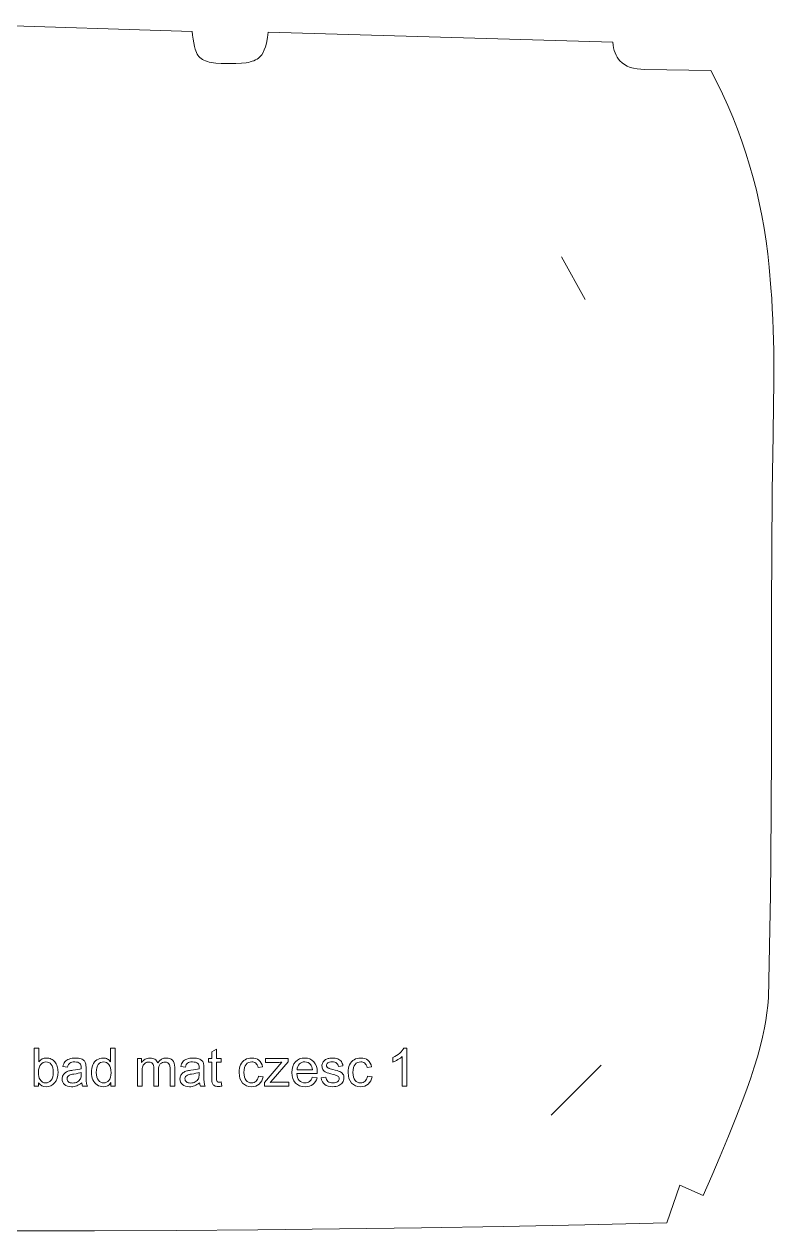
# Model space of a CAD drawing. Header units: centimetres. Extents: x -75 to 75, y -60 to 60.
# Drawn here: x 0.3 to 75.2, y -60.2 to 60.2 of the extents above; entities that cross this region are included whole.
import ezdxf

# ---------------------------------------------------------------- set-up
doc = ezdxf.new("R2010")
doc.units = ezdxf.units.CM
doc.header["$MEASUREMENT"] = 0
for name, color, linetype in [('lipa', 7, 'Continuous'), ('main', 7, 'Continuous'), ('nadpis', 7, 'Continuous')]:
    doc.layers.add(name, color=color, linetype=linetype)

msp = doc.modelspace()

# ---------------------------------------------------------------- linework, layer by layer
at = {"layer": 'lipa', "color": 3, "lineweight": 9}
for points in [[(53.966, 36.97924), (53.966, 36.97924), (56.334, 32.71324), (56.334, 32.71324)], [(57.923, -43.65076), (57.923, -43.65076), (52.926, -48.64576), (52.926, -48.64576)]]:
    msp.add_open_spline(points, degree=3, dxfattribs=at)
at = {"layer": 'main', "lineweight": 9}
msp.add_open_spline([(-65.073, -59.40476), (-65.073, -59.40476), (-66.302, -54.92876), (-66.302, -54.92876), (-66.302, -54.92876), (-68.92, -56.03476), (-68.92, -56.03476), (-68.92, -56.03476), (-69.216, -55.44476), (-69.216, -55.44476), (-69.216, -55.44476), (-69.478, -54.84776), (-69.478, -54.84776), (-69.478, -54.84776), (-69.708, -54.24376), (-69.708, -54.24376), (-69.708, -54.24376), (-69.904, -53.63276), (-69.904, -53.63276), (-69.904, -53.63276), (-70.067, -53.01476), (-70.067, -53.01476), (-70.067, -53.01476), (-70.198, -52.38876), (-70.198, -52.38876), (-70.198, -52.38876), (-70.295, -51.75576), (-70.295, -51.75576), (-70.295, -51.75576), (-70.359, -51.11576), (-70.359, -51.11576), (-70.359, -51.11576), (-70.386, -50.65676), (-70.386, -50.65676), (-70.386, -50.65676), (-70.429, -49.61376), (-70.429, -49.61376), (-70.429, -49.61376), (-70.46, -49.14276), (-70.46, -49.14276), (-70.46, -49.14276), (-70.522, -48.60376), (-70.522, -48.60376), (-70.522, -48.60376), (-70.612, -48.13076), (-70.612, -48.13076), (-70.612, -48.13076), (-70.706, -47.78476), (-70.706, -47.78476), (-70.706, -47.78476), (-70.828, -47.42976), (-70.828, -47.42976), (-70.828, -47.42976), (-70.978, -47.06176), (-70.978, -47.06176), (-70.978, -47.06176), (-71.159, -46.67476), (-71.159, -46.67476), (-71.159, -46.67476), (-71.336, -46.33176), (-71.336, -46.33176), (-71.336, -46.33176), (-71.546, -45.95176), (-71.546, -45.95176), (-71.546, -45.95176), (-72.504, -44.31176), (-72.504, -44.31176), (-72.504, -44.31176), (-72.765, -43.82376), (-72.765, -43.82376), (-72.765, -43.82376), (-73.013, -43.32576), (-73.013, -43.32576), (-73.013, -43.32576), (-73.248, -42.81576), (-73.248, -42.81576), (-73.248, -42.81576), (-73.469, -42.29476), (-73.469, -42.29476), (-73.469, -42.29476), (-73.677, -41.76276), (-73.677, -41.76276), (-73.677, -41.76276), (-73.871, -41.21976), (-73.871, -41.21976), (-73.871, -41.21976), (-74.052, -40.66676), (-74.052, -40.66676), (-74.052, -40.66676), (-74.219, -40.10176), (-74.219, -40.10176), (-74.219, -40.10176), (-74.373, -39.52676), (-74.373, -39.52676), (-74.373, -39.52676), (-74.513, -38.94076), (-74.513, -38.94076), (-74.513, -38.94076), (-74.64, -38.34376), (-74.64, -38.34376), (-74.64, -38.34376), (-74.753, -37.73576), (-74.753, -37.73576), (-74.753, -37.73576), (-74.853, -37.11776), (-74.853, -37.11776), (-74.853, -37.11776), (-74.939, -36.48976), (-74.939, -36.48976), (-74.939, -36.48976), (-75.012, -35.85076), (-75.012, -35.85076), (-75.012, -35.85076), (-75.071, -35.20076), (-75.071, -35.20076), (-75.071, -35.20076), (-75.114, -34.57576), (-75.114, -34.57576), (-75.114, -34.57576), (-75.145, -33.95076), (-75.145, -33.95076), (-75.145, -33.95076), (-75.162, -33.32576), (-75.162, -33.32576), (-75.162, -33.32576), (-75.166, -32.70076), (-75.166, -32.70076), (-75.166, -32.70076), (-75.157, -32.07476), (-75.157, -32.07476), (-75.157, -32.07476), (-75.135, -31.44976), (-75.135, -31.44976), (-75.135, -31.44976), (-75.099, -30.82376), (-75.099, -30.82376), (-75.099, -30.82376), (-75.051, -30.19776), (-75.051, -30.19776), (-75.051, -30.19776), (-74.963, -25.47676), (-74.963, -25.47676), (-74.963, -25.47676), (-74.898, -20.75476), (-74.898, -20.75476), (-74.898, -20.75476), (-74.857, -16.03276), (-74.857, -16.03276), (-74.857, -16.03276), (-74.838, -11.31076), (-74.838, -11.31076), (-74.838, -11.31076), (-74.841, -6.60976), (-74.841, -6.60976), (-74.841, -6.60976), (-74.875, 3.58824), (-74.875, 3.58824), (-74.875, 3.58824), (-74.881, 8.06624), (-74.881, 8.06624), (-74.881, 8.06624), (-74.868, 12.80324), (-74.868, 12.80324), (-74.868, 12.80324), (-74.83, 17.04724), (-74.83, 17.04724), (-74.83, 17.04724), (-74.761, 21.30324), (-74.761, 21.30324), (-74.761, 21.30324), (-74.659, 25.55924), (-74.659, 25.55924), (-74.659, 25.55924), (-74.524, 29.81524), (-74.524, 29.81524), (-74.524, 29.81524), (-74.357, 34.07024), (-74.357, 34.07024), (-74.357, 34.07024), (-74.281, 35.41724), (-74.281, 35.41724), (-74.281, 35.41724), (-74.17, 36.75624), (-74.17, 36.75624), (-74.17, 36.75624), (-74.025, 38.08824), (-74.025, 38.08824), (-74.025, 38.08824), (-73.845, 39.41224), (-73.845, 39.41224), (-73.845, 39.41224), (-73.666, 40.52824), (-73.666, 40.52824), (-73.666, 40.52824), (-73.461, 41.63924), (-73.461, 41.63924), (-73.461, 41.63924), (-73.232, 42.74524), (-73.232, 42.74524), (-73.232, 42.74524), (-72.978, 43.84524), (-72.978, 43.84524), (-72.978, 43.84524), (-72.699, 44.94024), (-72.699, 44.94024), (-72.699, 44.94024), (-72.396, 46.03024), (-72.396, 46.03024), (-72.396, 46.03024), (-72.067, 47.11524), (-72.067, 47.11524), (-72.067, 47.11524), (-71.714, 48.19424), (-71.714, 48.19424), (-71.714, 48.19424), (-71.336, 49.26724), (-71.336, 49.26724), (-71.336, 49.26724), (-70.933, 50.33624), (-70.933, 50.33624), (-70.933, 50.33624), (-70.505, 51.39924), (-70.505, 51.39924), (-70.505, 51.39924), (-70.053, 52.45624), (-70.053, 52.45624), (-70.053, 52.45624), (-69.575, 53.50924), (-69.575, 53.50924), (-69.575, 53.50924), (-69.073, 54.55624), (-69.073, 54.55624), (-69.073, 54.55624), (-68.546, 55.59824), (-68.546, 55.59824), (-68.546, 55.59824), (-67.994, 56.63424), (-67.994, 56.63424), (-67.994, 56.63424), (-67.964, 56.70324), (-67.964, 56.70324), (-67.964, 56.70324), (-67.928, 56.76024), (-67.928, 56.76024), (-67.928, 56.76024), (-67.887, 56.80524), (-67.887, 56.80524), (-67.887, 56.80524), (-67.839, 56.83824), (-67.839, 56.83824), (-67.839, 56.83824), (-67.778, 56.86124), (-67.778, 56.86124), (-67.778, 56.86124), (-67.709, 56.86824), (-67.709, 56.86824), (-67.709, 56.86824), (-67.632, 56.85924), (-67.632, 56.85924), (-67.632, 56.85924), (-67.548, 56.83524), (-67.548, 56.83524), (-67.548, 56.83524), (-58.89, 57.12724), (-58.89, 57.12724), (-58.89, 57.12724), (-58.752, 57.16624), (-58.752, 57.16624), (-58.752, 57.16624), (-58.641, 57.22224), (-58.641, 57.22224), (-58.641, 57.22224), (-58.557, 57.29524), (-58.557, 57.29524), (-58.557, 57.29524), (-58.499, 57.38524), (-58.499, 57.38524), (-58.499, 57.38524), (-58.467, 57.49924), (-58.467, 57.49924), (-58.467, 57.49924), (-58.466, 57.63324), (-58.466, 57.63324), (-58.466, 57.63324), (-57.786, 59.81324), (-57.786, 59.81324), (-57.786, 59.81324), (-23.617, 60.05424), (-23.617, 60.05424), (-23.617, 60.05424), (-23.247, 57.72024), (-23.247, 57.72024), (-23.247, 57.72024), (-23.196, 57.59024), (-23.196, 57.59024), (-23.196, 57.59024), (-23.134, 57.47224), (-23.134, 57.47224), (-23.134, 57.47224), (-23.06, 57.36724), (-23.06, 57.36724), (-23.06, 57.36724), (-22.975, 57.27424), (-22.975, 57.27424), (-22.975, 57.27424), (-22.864, 57.18324), (-22.864, 57.18324), (-22.864, 57.18324), (-22.738, 57.10924), (-22.738, 57.10924), (-22.738, 57.10924), (-22.597, 57.05124), (-22.597, 57.05124), (-22.597, 57.05124), (-22.441, 57.00924), (-22.441, 57.00924), (-22.441, 57.00924), (-16.641, 57.23124), (-16.641, 57.23124), (-16.641, 57.23124), (-16.477, 57.23024), (-16.477, 57.23024), (-16.477, 57.23024), (-16.336, 57.25924), (-16.336, 57.25924), (-16.336, 57.25924), (-16.233, 57.30824), (-16.233, 57.30824), (-16.233, 57.30824), (-16.148, 57.37924), (-16.148, 57.37924), (-16.148, 57.37924), (-16.081, 57.47224), (-16.081, 57.47224), (-16.081, 57.47224), (-16.032, 57.58724), (-16.032, 57.58724), (-16.032, 57.58724), (-16, 57.72424), (-16, 57.72424), (-16, 57.72424), (-15.986, 57.88424), (-15.986, 57.88424), (-15.986, 57.88424), (-15.99, 58.06524), (-15.99, 58.06524), (-15.99, 58.06524), (-16.012, 58.26924), (-16.012, 58.26924), (-16.012, 58.26924), (-15.814, 60.19424), (-15.814, 60.19424), (-15.814, 60.19424), (-3.955, 60.11824), (-3.955, 60.11824), (-3.955, 60.11824), (17.103, 59.45224), (17.103, 59.45224), (17.103, 59.45224), (17.138, 59.08224), (17.138, 59.08224), (17.138, 59.08224), (17.188, 58.70824), (17.188, 58.70824), (17.188, 58.70824), (17.253, 58.33224), (17.253, 58.33224), (17.253, 58.33224), (17.333, 57.95224), (17.333, 57.95224), (17.333, 57.95224), (17.392, 57.71224), (17.392, 57.71224), (17.392, 57.71224), (17.45, 57.52024), (17.45, 57.52024), (17.45, 57.52024), (17.513, 57.35424), (17.513, 57.35424), (17.513, 57.35424), (17.582, 57.21124), (17.582, 57.21124), (17.582, 57.21124), (17.662, 57.08424), (17.662, 57.08424), (17.662, 57.08424), (17.755, 56.96624), (17.755, 56.96624), (17.755, 56.96624), (17.861, 56.85924), (17.861, 56.85924), (17.861, 56.85924), (17.981, 56.76124), (17.981, 56.76124), (17.981, 56.76124), (18.115, 56.67324), (18.115, 56.67324), (18.115, 56.67324), (18.264, 56.59424), (18.264, 56.59424), (18.264, 56.59424), (18.426, 56.52424), (18.426, 56.52424), (18.426, 56.52424), (18.604, 56.46324), (18.604, 56.46324), (18.604, 56.46324), (18.792, 56.41324), (18.792, 56.41324), (18.792, 56.41324), (18.996, 56.37024), (18.996, 56.37024), (18.996, 56.37024), (19.457, 56.30724), (19.457, 56.30724), (19.457, 56.30724), (19.997, 56.27224), (19.997, 56.27224), (19.997, 56.27224), (20.718, 56.25824), (20.718, 56.25824), (20.718, 56.25824), (21.456, 56.26124), (21.456, 56.26124), (21.456, 56.26124), (22.009, 56.28824), (22.009, 56.28824), (22.009, 56.28824), (22.485, 56.34224), (22.485, 56.34224), (22.485, 56.34224), (22.696, 56.38024), (22.696, 56.38024), (22.696, 56.38024), (22.893, 56.42724), (22.893, 56.42724), (22.893, 56.42724), (23.081, 56.48324), (23.081, 56.48324), (23.081, 56.48324), (23.255, 56.54824), (23.255, 56.54824), (23.255, 56.54824), (23.415, 56.62324), (23.415, 56.62324), (23.415, 56.62324), (23.563, 56.70724), (23.563, 56.70724), (23.563, 56.70724), (23.699, 56.80024), (23.699, 56.80024), (23.699, 56.80024), (23.822, 56.90324), (23.822, 56.90324), (23.822, 56.90324), (23.933, 57.01724), (23.933, 57.01724), (23.933, 57.01724), (24.032, 57.14024), (24.032, 57.14024), (24.032, 57.14024), (24.167, 57.35724), (24.167, 57.35724), (24.167, 57.35724), (24.288, 57.61624), (24.288, 57.61624), (24.288, 57.61624), (24.396, 57.92124), (24.396, 57.92124), (24.396, 57.92124), (24.497, 58.28624), (24.497, 58.28624), (24.497, 58.28624), (24.616, 58.84524), (24.616, 58.84524), (24.616, 58.84524), (24.659, 59.12124), (24.659, 59.12124), (24.659, 59.12124), (24.692, 59.39424), (24.692, 59.39424), (24.692, 59.39424), (59.066, 58.38824), (59.066, 58.38824), (59.066, 58.38824), (59.102, 58.09924), (59.102, 58.09924), (59.102, 58.09924), (59.154, 57.82724), (59.154, 57.82724), (59.154, 57.82724), (59.221, 57.57124), (59.221, 57.57124), (59.221, 57.57124), (59.304, 57.33124), (59.304, 57.33124), (59.304, 57.33124), (59.402, 57.10824), (59.402, 57.10824), (59.402, 57.10824), (59.516, 56.90124), (59.516, 56.90124), (59.516, 56.90124), (59.646, 56.71024), (59.646, 56.71024), (59.646, 56.71024), (59.791, 56.53524), (59.791, 56.53524), (59.791, 56.53524), (60.007, 56.32924), (60.007, 56.32924), (60.007, 56.32924), (60.251, 56.15124), (60.251, 56.15124), (60.251, 56.15124), (60.521, 56.00224), (60.521, 56.00224), (60.521, 56.00224), (60.82, 55.88124), (60.82, 55.88124), (60.82, 55.88124), (61.145, 55.78924), (61.145, 55.78924), (61.145, 55.78924), (61.498, 55.72524), (61.498, 55.72524), (61.498, 55.72524), (61.878, 55.69024), (61.878, 55.69024), (61.878, 55.69024), (62.285, 55.68424), (62.285, 55.68424), (62.285, 55.68424), (68.88, 55.55424), (68.88, 55.55424), (68.88, 55.55424), (69.466, 54.40524), (69.466, 54.40524), (69.466, 54.40524), (70.023, 53.24724), (70.023, 53.24724), (70.023, 53.24724), (70.549, 52.08024), (70.549, 52.08024), (70.549, 52.08024), (71.046, 50.90424), (71.046, 50.90424), (71.046, 50.90424), (71.513, 49.72024), (71.513, 49.72024), (71.513, 49.72024), (71.951, 48.52624), (71.951, 48.52624), (71.951, 48.52624), (72.358, 47.32424), (72.358, 47.32424), (72.358, 47.32424), (72.736, 46.11324), (72.736, 46.11324), (72.736, 46.11324), (73.089, 44.87624), (73.089, 44.87624), (73.089, 44.87624), (73.411, 43.63024), (73.411, 43.63024), (73.411, 43.63024), (73.702, 42.37424), (73.702, 42.37424), (73.702, 42.37424), (73.963, 41.11024), (73.963, 41.11024), (73.963, 41.11024), (74.193, 39.83624), (74.193, 39.83624), (74.193, 39.83624), (74.392, 38.55424), (74.392, 38.55424), (74.392, 38.55424), (74.561, 37.26224), (74.561, 37.26224), (74.561, 37.26224), (74.699, 35.96124), (74.699, 35.96124), (74.699, 35.96124), (74.871, 33.87824), (74.871, 33.87824), (74.871, 33.87824), (74.942, 32.83624), (74.942, 32.83624), (74.942, 32.83624), (75.003, 31.79424), (75.003, 31.79424), (75.003, 31.79424), (75.053, 30.75224), (75.053, 30.75224), (75.053, 30.75224), (75.094, 29.71024), (75.094, 29.71024), (75.094, 29.71024), (75.125, 28.66724), (75.125, 28.66724), (75.125, 28.66724), (75.146, 27.62424), (75.146, 27.62424), (75.146, 27.62424), (75.159, 26.02224), (75.159, 26.02224), (75.159, 26.02224), (75.153, 24.25324), (75.153, 24.25324), (75.153, 24.25324), (75.129, 22.34424), (75.129, 22.34424), (75.129, 22.34424), (75.073, 19.19524), (75.073, 19.19524), (75.073, 19.19524), (74.995, 13.62024), (74.995, 13.62024), (74.995, 13.62024), (74.948, 7.42824), (74.948, 7.42824), (74.948, 7.42824), (74.93, 2.07524), (74.93, 2.07524), (74.93, 2.07524), (74.917, -12.54676), (74.917, -12.54676), (74.917, -12.54676), (74.899, -17.89776), (74.899, -17.89776), (74.899, -17.89776), (74.86, -23.23576), (74.86, -23.23576), (74.86, -23.23576), (74.821, -26.66076), (74.821, -26.66076), (74.821, -26.66076), (74.769, -30.08676), (74.769, -30.08676), (74.769, -30.08676), (74.705, -33.51176), (74.705, -33.51176), (74.705, -33.51176), (74.629, -36.93676), (74.629, -36.93676), (74.629, -36.93676), (74.555, -37.69476), (74.555, -37.69476), (74.555, -37.69476), (74.462, -38.44876), (74.462, -38.44876), (74.462, -38.44876), (74.348, -39.19876), (74.348, -39.19876), (74.348, -39.19876), (74.214, -39.94476), (74.214, -39.94476), (74.214, -39.94476), (74.017, -40.87876), (74.017, -40.87876), (74.017, -40.87876), (73.783, -41.83876), (73.783, -41.83876), (73.783, -41.83876), (73.511, -42.82976), (73.511, -42.82976), (73.511, -42.82976), (73.198, -43.86076), (73.198, -43.86076), (73.198, -43.86076), (72.846, -44.92576), (72.846, -44.92576), (72.846, -44.92576), (72.444, -46.06276), (72.444, -46.06276), (72.444, -46.06276), (71.983, -47.29776), (71.983, -47.29776), (71.983, -47.29776), (71.42, -48.74476), (71.42, -48.74476), (71.42, -48.74476), (70.619, -50.74376), (70.619, -50.74376), (70.619, -50.74376), (69.8, -52.73076), (69.8, -52.73076), (69.8, -52.73076), (68.961, -54.70476), (68.961, -54.70476), (68.961, -54.70476), (68.104, -56.66776), (68.104, -56.66776), (68.104, -56.66776), (65.771, -55.62876), (65.771, -55.62876), (65.771, -55.62876), (64.457, -59.40476), (64.457, -59.40476), (64.457, -59.40476), (56.295, -59.59076), (56.295, -59.59076), (56.295, -59.59076), (48.134, -59.75176), (48.134, -59.75176), (48.134, -59.75176), (39.972, -59.88776), (39.972, -59.88776), (39.972, -59.88776), (31.81, -59.99876), (31.81, -59.99876), (31.81, -59.99876), (23.649, -60.08476), (23.649, -60.08476), (23.649, -60.08476), (15.487, -60.14576), (15.487, -60.14576), (15.487, -60.14576), (7.326, -60.18176), (7.326, -60.18176), (7.326, -60.18176), (-0.836, -60.19276), (-0.836, -60.19276), (-0.836, -60.19276), (-8.866, -60.17876), (-8.866, -60.17876), (-8.866, -60.17876), (-16.895, -60.14076), (-16.895, -60.14076), (-16.895, -60.14076), (-24.925, -60.07876), (-24.925, -60.07876), (-24.925, -60.07876), (-32.955, -59.99276), (-32.955, -59.99276), (-32.955, -59.99276), (-40.984, -59.88176), (-40.984, -59.88176), (-40.984, -59.88176), (-49.014, -59.74676), (-49.014, -59.74676), (-49.014, -59.74676), (-57.043, -59.58776), (-57.043, -59.58776), (-57.043, -59.58776), (-65.073, -59.40476), (-65.073, -59.40476)], degree=3, knots=[0, 0, 0, 0, 0.004016064, 0.004016064, 0.004016064, 0.008032129, 0.008032129, 0.008032129, 0.012048193, 0.012048193, 0.012048193, 0.016064257, 0.016064257, 0.016064257, 0.020080321, 0.020080321, 0.020080321, 0.024096386, 0.024096386, 0.024096386, 0.02811245, 0.02811245, 0.02811245, 0.032128514, 0.032128514, 0.032128514, 0.036144578, 0.036144578, 0.036144578, 0.040160643, 0.040160643, 0.040160643, 0.044176707, 0.044176707, 0.044176707, 0.048192771, 0.048192771, 0.048192771, 0.052208835, 0.052208835, 0.052208835, 0.0562249, 0.0562249, 0.0562249, 0.060240964, 0.060240964, 0.060240964, 0.064257028, 0.064257028, 0.064257028, 0.068273092, 0.068273092, 0.068273092, 0.072289157, 0.072289157, 0.072289157, 0.076305221, 0.076305221, 0.076305221, 0.080321285, 0.080321285, 0.080321285, 0.084337349, 0.084337349, 0.084337349, 0.088353414, 0.088353414, 0.088353414, 0.092369478, 0.092369478, 0.092369478, 0.096385542, 0.096385542, 0.096385542, 0.100401606, 0.100401606, 0.100401606, 0.104417671, 0.104417671, 0.104417671, 0.108433735, 0.108433735, 0.108433735, 0.112449799, 0.112449799, 0.112449799, 0.116465863, 0.116465863, 0.116465863, 0.120481928, 0.120481928, 0.120481928, 0.124497992, 0.124497992, 0.124497992, 0.128514056, 0.128514056, 0.128514056, 0.13253012, 0.13253012, 0.13253012, 0.136546185, 0.136546185, 0.136546185, 0.140562249, 0.140562249, 0.140562249, 0.144578313, 0.144578313, 0.144578313, 0.148594378, 0.148594378, 0.148594378, 0.152610442, 0.152610442, 0.152610442, 0.156626506, 0.156626506, 0.156626506, 0.16064257, 0.16064257, 0.16064257, 0.164658635, 0.164658635, 0.164658635, 0.168674699, 0.168674699, 0.168674699, 0.172690763, 0.172690763, 0.172690763, 0.176706827, 0.176706827, 0.176706827, 0.180722892, 0.180722892, 0.180722892, 0.184738956, 0.184738956, 0.184738956, 0.18875502, 0.18875502, 0.18875502, 0.192771084, 0.192771084, 0.192771084, 0.196787149, 0.196787149, 0.196787149, 0.200803213, 0.200803213, 0.200803213, 0.204819277, 0.204819277, 0.204819277, 0.208835341, 0.208835341, 0.208835341, 0.212851406, 0.212851406, 0.212851406, 0.21686747, 0.21686747, 0.21686747, 0.220883534, 0.220883534, 0.220883534, 0.224899598, 0.224899598, 0.224899598, 0.228915663, 0.228915663, 0.228915663, 0.232931727, 0.232931727, 0.232931727, 0.236947791, 0.236947791, 0.236947791, 0.240963855, 0.240963855, 0.240963855, 0.24497992, 0.24497992, 0.24497992, 0.248995984, 0.248995984, 0.248995984, 0.253012048, 0.253012048, 0.253012048, 0.257028112, 0.257028112, 0.257028112, 0.261044177, 0.261044177, 0.261044177, 0.265060241, 0.265060241, 0.265060241, 0.269076305, 0.269076305, 0.269076305, 0.273092369, 0.273092369, 0.273092369, 0.277108434, 0.277108434, 0.277108434, 0.281124498, 0.281124498, 0.281124498, 0.285140562, 0.285140562, 0.285140562, 0.289156627, 0.289156627, 0.289156627, 0.293172691, 0.293172691, 0.293172691, 0.297188755, 0.297188755, 0.297188755, 0.301204819, 0.301204819, 0.301204819, 0.305220884, 0.305220884, 0.305220884, 0.309236948, 0.309236948, 0.309236948, 0.313253012, 0.313253012, 0.313253012, 0.317269076, 0.317269076, 0.317269076, 0.321285141, 0.321285141, 0.321285141, 0.325301205, 0.325301205, 0.325301205, 0.329317269, 0.329317269, 0.329317269, 0.333333333, 0.333333333, 0.333333333, 0.337349398, 0.337349398, 0.337349398, 0.341365462, 0.341365462, 0.341365462, 0.345381526, 0.345381526, 0.345381526, 0.34939759, 0.34939759, 0.34939759, 0.353413655, 0.353413655, 0.353413655, 0.357429719, 0.357429719, 0.357429719, 0.361445783, 0.361445783, 0.361445783, 0.365461847, 0.365461847, 0.365461847, 0.369477912, 0.369477912, 0.369477912, 0.373493976, 0.373493976, 0.373493976, 0.37751004, 0.37751004, 0.37751004, 0.381526104, 0.381526104, 0.381526104, 0.385542169, 0.385542169, 0.385542169, 0.389558233, 0.389558233, 0.389558233, 0.393574297, 0.393574297, 0.393574297, 0.397590361, 0.397590361, 0.397590361, 0.401606426, 0.401606426, 0.401606426, 0.40562249, 0.40562249, 0.40562249, 0.409638554, 0.409638554, 0.409638554, 0.413654618, 0.413654618, 0.413654618, 0.417670683, 0.417670683, 0.417670683, 0.421686747, 0.421686747, 0.421686747, 0.425702811, 0.425702811, 0.425702811, 0.429718876, 0.429718876, 0.429718876, 0.43373494, 0.43373494, 0.43373494, 0.437751004, 0.437751004, 0.437751004, 0.441767068, 0.441767068, 0.441767068, 0.445783133, 0.445783133, 0.445783133, 0.449799197, 0.449799197, 0.449799197, 0.453815261, 0.453815261, 0.453815261, 0.457831325, 0.457831325, 0.457831325, 0.46184739, 0.46184739, 0.46184739, 0.465863454, 0.465863454, 0.465863454, 0.469879518, 0.469879518, 0.469879518, 0.473895582, 0.473895582, 0.473895582, 0.477911647, 0.477911647, 0.477911647, 0.481927711, 0.481927711, 0.481927711, 0.485943775, 0.485943775, 0.485943775, 0.489959839, 0.489959839, 0.489959839, 0.493975904, 0.493975904, 0.493975904, 0.497991968, 0.497991968, 0.497991968, 0.502008032, 0.502008032, 0.502008032, 0.506024096, 0.506024096, 0.506024096, 0.510040161, 0.510040161, 0.510040161, 0.514056225, 0.514056225, 0.514056225, 0.518072289, 0.518072289, 0.518072289, 0.522088353, 0.522088353, 0.522088353, 0.526104418, 0.526104418, 0.526104418, 0.530120482, 0.530120482, 0.530120482, 0.534136546, 0.534136546, 0.534136546, 0.53815261, 0.53815261, 0.53815261, 0.542168675, 0.542168675, 0.542168675, 0.546184739, 0.546184739, 0.546184739, 0.550200803, 0.550200803, 0.550200803, 0.554216867, 0.554216867, 0.554216867, 0.558232932, 0.558232932, 0.558232932, 0.562248996, 0.562248996, 0.562248996, 0.56626506, 0.56626506, 0.56626506, 0.570281124, 0.570281124, 0.570281124, 0.574297189, 0.574297189, 0.574297189, 0.578313253, 0.578313253, 0.578313253, 0.582329317, 0.582329317, 0.582329317, 0.586345382, 0.586345382, 0.586345382, 0.590361446, 0.590361446, 0.590361446, 0.59437751, 0.59437751, 0.59437751, 0.598393574, 0.598393574, 0.598393574, 0.602409639, 0.602409639, 0.602409639, 0.606425703, 0.606425703, 0.606425703, 0.610441767, 0.610441767, 0.610441767, 0.614457831, 0.614457831, 0.614457831, 0.618473896, 0.618473896, 0.618473896, 0.62248996, 0.62248996, 0.62248996, 0.626506024, 0.626506024, 0.626506024, 0.630522088, 0.630522088, 0.630522088, 0.634538153, 0.634538153, 0.634538153, 0.638554217, 0.638554217, 0.638554217, 0.642570281, 0.642570281, 0.642570281, 0.646586345, 0.646586345, 0.646586345, 0.65060241, 0.65060241, 0.65060241, 0.654618474, 0.654618474, 0.654618474, 0.658634538, 0.658634538, 0.658634538, 0.662650602, 0.662650602, 0.662650602, 0.666666667, 0.666666667, 0.666666667, 0.670682731, 0.670682731, 0.670682731, 0.674698795, 0.674698795, 0.674698795, 0.678714859, 0.678714859, 0.678714859, 0.682730924, 0.682730924, 0.682730924, 0.686746988, 0.686746988, 0.686746988, 0.690763052, 0.690763052, 0.690763052, 0.694779116, 0.694779116, 0.694779116, 0.698795181, 0.698795181, 0.698795181, 0.702811245, 0.702811245, 0.702811245, 0.706827309, 0.706827309, 0.706827309, 0.710843373, 0.710843373, 0.710843373, 0.714859438, 0.714859438, 0.714859438, 0.718875502, 0.718875502, 0.718875502, 0.722891566, 0.722891566, 0.722891566, 0.726907631, 0.726907631, 0.726907631, 0.730923695, 0.730923695, 0.730923695, 0.734939759, 0.734939759, 0.734939759, 0.738955823, 0.738955823, 0.738955823, 0.742971888, 0.742971888, 0.742971888, 0.746987952, 0.746987952, 0.746987952, 0.751004016, 0.751004016, 0.751004016, 0.75502008, 0.75502008, 0.75502008, 0.759036145, 0.759036145, 0.759036145, 0.763052209, 0.763052209, 0.763052209, 0.767068273, 0.767068273, 0.767068273, 0.771084337, 0.771084337, 0.771084337, 0.775100402, 0.775100402, 0.775100402, 0.779116466, 0.779116466, 0.779116466, 0.78313253, 0.78313253, 0.78313253, 0.787148594, 0.787148594, 0.787148594, 0.791164659, 0.791164659, 0.791164659, 0.795180723, 0.795180723, 0.795180723, 0.799196787, 0.799196787, 0.799196787, 0.803212851, 0.803212851, 0.803212851, 0.807228916, 0.807228916, 0.807228916, 0.81124498, 0.81124498, 0.81124498, 0.815261044, 0.815261044, 0.815261044, 0.819277108, 0.819277108, 0.819277108, 0.823293173, 0.823293173, 0.823293173, 0.827309237, 0.827309237, 0.827309237, 0.831325301, 0.831325301, 0.831325301, 0.835341365, 0.835341365, 0.835341365, 0.83935743, 0.83935743, 0.83935743, 0.843373494, 0.843373494, 0.843373494, 0.847389558, 0.847389558, 0.847389558, 0.851405622, 0.851405622, 0.851405622, 0.855421687, 0.855421687, 0.855421687, 0.859437751, 0.859437751, 0.859437751, 0.863453815, 0.863453815, 0.863453815, 0.86746988, 0.86746988, 0.86746988, 0.871485944, 0.871485944, 0.871485944, 0.875502008, 0.875502008, 0.875502008, 0.879518072, 0.879518072, 0.879518072, 0.883534137, 0.883534137, 0.883534137, 0.887550201, 0.887550201, 0.887550201, 0.891566265, 0.891566265, 0.891566265, 0.895582329, 0.895582329, 0.895582329, 0.899598394, 0.899598394, 0.899598394, 0.903614458, 0.903614458, 0.903614458, 0.907630522, 0.907630522, 0.907630522, 0.911646586, 0.911646586, 0.911646586, 0.915662651, 0.915662651, 0.915662651, 0.919678715, 0.919678715, 0.919678715, 0.923694779, 0.923694779, 0.923694779, 0.927710843, 0.927710843, 0.927710843, 0.931726908, 0.931726908, 0.931726908, 0.935742972, 0.935742972, 0.935742972, 0.939759036, 0.939759036, 0.939759036, 0.9437751, 0.9437751, 0.9437751, 0.947791165, 0.947791165, 0.947791165, 0.951807229, 0.951807229, 0.951807229, 0.955823293, 0.955823293, 0.955823293, 0.959839357, 0.959839357, 0.959839357, 0.963855422, 0.963855422, 0.963855422, 0.967871486, 0.967871486, 0.967871486, 0.97188755, 0.97188755, 0.97188755, 0.975903614, 0.975903614, 0.975903614, 0.979919679, 0.979919679, 0.979919679, 0.983935743, 0.983935743, 0.983935743, 0.987951807, 0.987951807, 0.987951807, 0.991967871, 0.991967871, 0.991967871, 0.995983936, 0.995983936, 0.995983936, 1, 1, 1, 1], dxfattribs=at)
at = {"layer": 'nadpis', "color": 5, "lineweight": 9}
for points, knots in [([(1.75278, -45.75501), (1.75278, -45.75501), (1.31886, -45.75501), (1.31886, -45.75501), (1.31886, -45.75501), (1.31886, -41.96617), (1.31886, -41.96617), (1.31886, -41.96617), (1.78453, -41.96617), (1.78453, -41.96617), (1.78453, -41.96617), (1.78453, -43.3182), (1.78453, -43.3182), (1.9812, -43.07302), (2.23167, -42.95042), (2.53682, -42.95042), (2.70528, -42.95042), (2.86579, -42.98394), (3.0166, -43.05185), (3.16742, -43.11976), (3.29089, -43.21589), (3.38878, -43.33848), (3.4858, -43.46195), (3.56253, -43.61012), (3.61721, -43.78386), (3.67277, -43.95672), (3.70011, -44.14281), (3.70011, -44.34037), (3.70011, -44.80956), (3.58369, -45.17293), (3.35174, -45.42869), (3.11891, -45.68534), (2.84021, -45.81322), (2.51478, -45.81322), (2.1911, -45.81322), (1.9371, -45.67828), (1.75278, -45.40929), (1.75278, -45.40929), (1.75278, -45.75501), (1.75278, -45.75501)], [0, 0, 0, 0, 0.076923077, 0.076923077, 0.076923077, 0.153846154, 0.153846154, 0.153846154, 0.230769231, 0.230769231, 0.230769231, 0.307692308, 0.307692308, 0.307692308, 0.384615385, 0.384615385, 0.384615385, 0.461538462, 0.461538462, 0.461538462, 0.538461538, 0.538461538, 0.538461538, 0.615384615, 0.615384615, 0.615384615, 0.692307692, 0.692307692, 0.692307692, 0.769230769, 0.769230769, 0.769230769, 0.846153846, 0.846153846, 0.846153846, 0.923076923, 0.923076923, 0.923076923, 1, 1, 1, 1]), ([(8.98296, -45.75501), (8.98296, -45.75501), (8.98296, -45.40664), (8.98296, -45.40664), (8.80922, -45.6774), (8.55345, -45.81322), (8.21567, -45.81322), (7.99695, -45.81322), (7.79586, -45.75325), (7.6133, -45.63242), (7.42985, -45.51248), (7.28786, -45.34402), (7.18644, -45.12883), (7.0859, -44.91275), (7.03563, -44.66493), (7.03563, -44.38447), (7.03563, -44.11106), (7.08149, -43.86324), (7.17233, -43.64011), (7.26405, -43.41786), (7.40075, -43.24676), (7.58331, -43.12858), (7.76499, -43.00952), (7.9696, -42.95042), (8.1945, -42.95042), (8.36031, -42.95042), (8.50759, -42.9857), (8.63636, -43.05538), (8.76512, -43.12505), (8.87007, -43.21677), (8.95121, -43.32878), (8.95121, -43.32878), (8.95121, -41.96617), (8.95121, -41.96617), (8.95121, -41.96617), (9.41688, -41.96617), (9.41688, -41.96617), (9.41688, -41.96617), (9.41688, -45.75501), (9.41688, -45.75501), (9.41688, -45.75501), (8.98296, -45.75501), (8.98296, -45.75501)], [0, 0, 0, 0, 0.071428571, 0.071428571, 0.071428571, 0.142857143, 0.142857143, 0.142857143, 0.214285714, 0.214285714, 0.214285714, 0.285714286, 0.285714286, 0.285714286, 0.357142857, 0.357142857, 0.357142857, 0.428571429, 0.428571429, 0.428571429, 0.5, 0.5, 0.5, 0.571428571, 0.571428571, 0.571428571, 0.642857143, 0.642857143, 0.642857143, 0.714285714, 0.714285714, 0.714285714, 0.785714286, 0.785714286, 0.785714286, 0.857142857, 0.857142857, 0.857142857, 0.928571429, 0.928571429, 0.928571429, 1, 1, 1, 1]), ([(19.98522, -45.33961), (19.98522, -45.33961), (20.04872, -45.7506), (20.04872, -45.7506), (19.91819, -45.77794), (19.80089, -45.79205), (19.69859, -45.79205), (19.53014, -45.79205), (19.39961, -45.76559), (19.30612, -45.71179), (19.21352, -45.658), (19.14825, -45.58832), (19.11033, -45.50101), (19.07241, -45.4137), (19.05389, -45.23025), (19.05389, -44.95068), (19.05389, -44.95068), (19.05389, -43.36847), (19.05389, -43.36847), (19.05389, -43.36847), (18.70993, -43.36847), (18.70993, -43.36847), (18.70993, -43.36847), (18.70993, -43.00863), (18.70993, -43.00863), (18.70993, -43.00863), (19.05389, -43.00863), (19.05389, -43.00863), (19.05389, -43.00863), (19.05389, -42.32954), (19.05389, -42.32954), (19.05389, -42.32954), (19.51955, -42.04996), (19.51955, -42.04996), (19.51955, -42.04996), (19.51955, -43.00863), (19.51955, -43.00863), (19.51955, -43.00863), (19.98522, -43.00863), (19.98522, -43.00863), (19.98522, -43.00863), (19.98522, -43.36847), (19.98522, -43.36847), (19.98522, -43.36847), (19.51955, -43.36847), (19.51955, -43.36847), (19.51955, -43.36847), (19.51955, -44.97713), (19.51955, -44.97713), (19.51955, -45.11031), (19.52749, -45.19586), (19.54425, -45.23378), (19.56012, -45.2717), (19.58658, -45.30169), (19.62362, -45.32462), (19.66066, -45.34667), (19.71358, -45.35813), (19.78237, -45.35813), (19.83352, -45.35813), (19.90143, -45.35196), (19.98522, -45.33961)], [0, 0, 0, 0, 0.05, 0.05, 0.05, 0.1, 0.1, 0.1, 0.15, 0.15, 0.15, 0.2, 0.2, 0.2, 0.25, 0.25, 0.25, 0.3, 0.3, 0.3, 0.35, 0.35, 0.35, 0.4, 0.4, 0.4, 0.45, 0.45, 0.45, 0.5, 0.5, 0.5, 0.55, 0.55, 0.55, 0.6, 0.6, 0.6, 0.65, 0.65, 0.65, 0.7, 0.7, 0.7, 0.75, 0.75, 0.75, 0.8, 0.8, 0.8, 0.85, 0.85, 0.85, 0.9, 0.9, 0.9, 0.95, 0.95, 0.95, 1, 1, 1, 1]), ([(38.53073, -45.75501), (38.53073, -45.75501), (38.06506, -45.75501), (38.06506, -45.75501), (38.06506, -45.75501), (38.06506, -42.78991), (38.06506, -42.78991), (37.95306, -42.89751), (37.80577, -43.00422), (37.62409, -43.11094), (37.44241, -43.21765), (37.27837, -43.29791), (37.13373, -43.35083), (37.13373, -43.35083), (37.13373, -42.90104), (37.13373, -42.90104), (37.3939, -42.77933), (37.62145, -42.63116), (37.81636, -42.45654), (38.01127, -42.28279), (38.14973, -42.11434), (38.23087, -41.9503), (38.23087, -41.9503), (38.53073, -41.9503), (38.53073, -41.9503), (38.53073, -41.9503), (38.53073, -45.75501), (38.53073, -45.75501)], [0, 0, 0, 0, 0.111111111, 0.111111111, 0.111111111, 0.222222222, 0.222222222, 0.222222222, 0.333333333, 0.333333333, 0.333333333, 0.444444444, 0.444444444, 0.444444444, 0.555555556, 0.555555556, 0.555555556, 0.666666667, 0.666666667, 0.666666667, 0.777777778, 0.777777778, 0.777777778, 0.888888889, 0.888888889, 0.888888889, 1, 1, 1, 1]), ([(1.74748, -44.36154), (1.74748, -44.68962), (1.79246, -44.92686), (1.88154, -45.07327), (2.02794, -45.31227), (2.2255, -45.43222), (2.47509, -45.43222), (2.67882, -45.43222), (2.85432, -45.34402), (3.00161, -45.16763), (3.14978, -44.99125), (3.22386, -44.72843), (3.22386, -44.37918), (3.22386, -44.02111), (3.1533, -43.7574), (3.01131, -43.58719), (2.86932, -43.41697), (2.69734, -43.33143), (2.49626, -43.33143), (2.29253, -43.33143), (2.11702, -43.41962), (1.96973, -43.59601), (1.82157, -43.7724), (1.74748, -44.02728), (1.74748, -44.36154)], [0, 0, 0, 0, 0.125, 0.125, 0.125, 0.25, 0.25, 0.25, 0.375, 0.375, 0.375, 0.5, 0.5, 0.5, 0.625, 0.625, 0.625, 0.75, 0.75, 0.75, 0.875, 0.875, 0.875, 1, 1, 1, 1]), ([(6.06108, -45.41105), (5.88822, -45.55834), (5.72153, -45.66152), (5.5619, -45.72238), (5.40226, -45.78323), (5.23117, -45.81322), (5.04772, -45.81322), (4.7461, -45.81322), (4.51414, -45.74002), (4.35187, -45.59273), (4.18959, -45.44633), (4.10845, -45.25847), (4.10845, -45.03005), (4.10845, -44.896), (4.13932, -44.77341), (4.20017, -44.66228), (4.26191, -44.55116), (4.34217, -44.46296), (4.44094, -44.39593), (4.5406, -44.3289), (4.65173, -44.27775), (4.77608, -44.24336), (4.8678, -44.21954), (5.00627, -44.19661), (5.1906, -44.17368), (5.56631, -44.12959), (5.84412, -44.07579), (6.02139, -44.01405), (6.02315, -43.95055), (6.02403, -43.90998), (6.02403, -43.89322), (6.02403, -43.70449), (5.97994, -43.57131), (5.89174, -43.4937), (5.77268, -43.38875), (5.59541, -43.33672), (5.36081, -43.33672), (5.14121, -43.33672), (4.97893, -43.37552), (4.87486, -43.45225), (4.76991, -43.52898), (4.69318, -43.6648), (4.64291, -43.86059), (4.64291, -43.86059), (4.18783, -43.79709), (4.18783, -43.79709), (4.22928, -43.60218), (4.29719, -43.44431), (4.39244, -43.32437), (4.48769, -43.20443), (4.62527, -43.1127), (4.80519, -43.04744), (4.98422, -42.98306), (5.19324, -42.95042), (5.4296, -42.95042), (5.6642, -42.95042), (5.85558, -42.97777), (6.00287, -43.03333), (6.14927, -43.08889), (6.25775, -43.15768), (6.32654, -43.24147), (6.39533, -43.32525), (6.44384, -43.43108), (6.47206, -43.55897), (6.48706, -43.63834), (6.49499, -43.78122), (6.49499, -43.98671), (6.49499, -43.98671), (6.49499, -44.60407), (6.49499, -44.60407), (6.49499, -45.03534), (6.50469, -45.30786), (6.5241, -45.4234), (6.54262, -45.53893), (6.58142, -45.64918), (6.63787, -45.75501), (6.63787, -45.75501), (6.15103, -45.75501), (6.15103, -45.75501), (6.10429, -45.65711), (6.07431, -45.54246), (6.06108, -45.41105)], [0, 0, 0, 0, 0.037037037, 0.037037037, 0.037037037, 0.074074074, 0.074074074, 0.074074074, 0.111111111, 0.111111111, 0.111111111, 0.148148148, 0.148148148, 0.148148148, 0.185185185, 0.185185185, 0.185185185, 0.222222222, 0.222222222, 0.222222222, 0.259259259, 0.259259259, 0.259259259, 0.296296296, 0.296296296, 0.296296296, 0.333333333, 0.333333333, 0.333333333, 0.37037037, 0.37037037, 0.37037037, 0.407407407, 0.407407407, 0.407407407, 0.444444444, 0.444444444, 0.444444444, 0.481481481, 0.481481481, 0.481481481, 0.518518519, 0.518518519, 0.518518519, 0.555555556, 0.555555556, 0.555555556, 0.592592593, 0.592592593, 0.592592593, 0.62962963, 0.62962963, 0.62962963, 0.666666667, 0.666666667, 0.666666667, 0.703703704, 0.703703704, 0.703703704, 0.740740741, 0.740740741, 0.740740741, 0.777777778, 0.777777778, 0.777777778, 0.814814815, 0.814814815, 0.814814815, 0.851851852, 0.851851852, 0.851851852, 0.888888889, 0.888888889, 0.888888889, 0.925925926, 0.925925926, 0.925925926, 0.962962963, 0.962962963, 0.962962963, 1, 1, 1, 1]), ([(7.51188, -44.38535), (7.51188, -44.73636), (7.58596, -44.9983), (7.73501, -45.17204), (7.88317, -45.34579), (8.05868, -45.43222), (8.26065, -45.43222), (8.46438, -45.43222), (8.63724, -45.34932), (8.78011, -45.18351), (8.92211, -45.0177), (8.99354, -44.76459), (8.99354, -44.42416), (8.99354, -44.05021), (8.92122, -43.77504), (8.7757, -43.59954), (8.63106, -43.42403), (8.45203, -43.33672), (8.23948, -43.33672), (8.03222, -43.33672), (7.85936, -43.4205), (7.72001, -43.58895), (7.58155, -43.7574), (7.51188, -44.02287), (7.51188, -44.38535)], [0, 0, 0, 0, 0.125, 0.125, 0.125, 0.25, 0.25, 0.25, 0.375, 0.375, 0.375, 0.5, 0.5, 0.5, 0.625, 0.625, 0.625, 0.75, 0.75, 0.75, 0.875, 0.875, 0.875, 1, 1, 1, 1]), ([(11.6235, -45.75501), (11.6235, -45.75501), (11.6235, -43.00863), (11.6235, -43.00863), (11.6235, -43.00863), (12.04154, -43.00863), (12.04154, -43.00863), (12.04154, -43.00863), (12.04154, -43.39669), (12.04154, -43.39669), (12.12709, -43.26263), (12.24174, -43.15415), (12.38462, -43.07302), (12.52749, -42.99099), (12.68977, -42.95042), (12.87233, -42.95042), (13.07518, -42.95042), (13.24187, -42.99276), (13.37152, -43.07654), (13.50116, -43.16121), (13.59288, -43.27851), (13.6458, -43.4302), (13.86452, -43.11006), (14.14763, -42.95042), (14.49688, -42.95042), (14.77028, -42.95042), (14.98106, -43.02539), (15.12747, -43.1762), (15.27475, -43.32702), (15.34884, -43.55897), (15.34884, -43.87206), (15.34884, -43.87206), (15.34884, -45.75501), (15.34884, -45.75501), (15.34884, -45.75501), (14.88317, -45.75501), (14.88317, -45.75501), (14.88317, -45.75501), (14.88317, -44.0264), (14.88317, -44.0264), (14.88317, -43.84119), (14.86729, -43.70713), (14.83731, -43.62511), (14.80732, -43.54309), (14.75264, -43.47783), (14.67238, -43.42756), (14.59301, -43.37729), (14.49952, -43.35259), (14.39281, -43.35259), (14.19878, -43.35259), (14.03827, -43.41697), (13.91038, -43.54486), (13.7825, -43.67362), (13.719, -43.87911), (13.719, -44.16134), (13.719, -44.16134), (13.719, -45.75501), (13.719, -45.75501), (13.719, -45.75501), (13.25333, -45.75501), (13.25333, -45.75501), (13.25333, -45.75501), (13.25333, -43.9726), (13.25333, -43.9726), (13.25333, -43.76622), (13.21541, -43.611), (13.13956, -43.50781), (13.06372, -43.40463), (12.93936, -43.35259), (12.76738, -43.35259), (12.63685, -43.35259), (12.51603, -43.38699), (12.4049, -43.45578), (12.29378, -43.52457), (12.21352, -43.62511), (12.16325, -43.75829), (12.11386, -43.89058), (12.08917, -44.08196), (12.08917, -44.33155), (12.08917, -44.33155), (12.08917, -45.75501), (12.08917, -45.75501), (12.08917, -45.75501), (11.6235, -45.75501), (11.6235, -45.75501)], [0, 0, 0, 0, 0.035714286, 0.035714286, 0.035714286, 0.071428571, 0.071428571, 0.071428571, 0.107142857, 0.107142857, 0.107142857, 0.142857143, 0.142857143, 0.142857143, 0.178571429, 0.178571429, 0.178571429, 0.214285714, 0.214285714, 0.214285714, 0.25, 0.25, 0.25, 0.285714286, 0.285714286, 0.285714286, 0.321428571, 0.321428571, 0.321428571, 0.357142857, 0.357142857, 0.357142857, 0.392857143, 0.392857143, 0.392857143, 0.428571429, 0.428571429, 0.428571429, 0.464285714, 0.464285714, 0.464285714, 0.5, 0.5, 0.5, 0.535714286, 0.535714286, 0.535714286, 0.571428571, 0.571428571, 0.571428571, 0.607142857, 0.607142857, 0.607142857, 0.642857143, 0.642857143, 0.642857143, 0.678571429, 0.678571429, 0.678571429, 0.714285714, 0.714285714, 0.714285714, 0.75, 0.75, 0.75, 0.785714286, 0.785714286, 0.785714286, 0.821428571, 0.821428571, 0.821428571, 0.857142857, 0.857142857, 0.857142857, 0.892857143, 0.892857143, 0.892857143, 0.928571429, 0.928571429, 0.928571429, 0.964285714, 0.964285714, 0.964285714, 1, 1, 1, 1]), ([(17.82534, -45.41105), (17.65248, -45.55834), (17.48579, -45.66152), (17.32616, -45.72238), (17.16652, -45.78323), (16.99543, -45.81322), (16.81198, -45.81322), (16.51036, -45.81322), (16.2784, -45.74002), (16.11613, -45.59273), (15.95385, -45.44633), (15.87271, -45.25847), (15.87271, -45.03005), (15.87271, -44.896), (15.90358, -44.77341), (15.96443, -44.66228), (16.02617, -44.55116), (16.10643, -44.46296), (16.2052, -44.39593), (16.30486, -44.3289), (16.41599, -44.27775), (16.54034, -44.24336), (16.63206, -44.21954), (16.77053, -44.19661), (16.95486, -44.17368), (17.33057, -44.12959), (17.60838, -44.07579), (17.78565, -44.01405), (17.78741, -43.95055), (17.78829, -43.90998), (17.78829, -43.89322), (17.78829, -43.70449), (17.7442, -43.57131), (17.656, -43.4937), (17.53694, -43.38875), (17.35967, -43.33672), (17.12507, -43.33672), (16.90547, -43.33672), (16.74319, -43.37552), (16.63912, -43.45225), (16.53417, -43.52898), (16.45744, -43.6648), (16.40717, -43.86059), (16.40717, -43.86059), (15.95209, -43.79709), (15.95209, -43.79709), (15.99354, -43.60218), (16.06145, -43.44431), (16.1567, -43.32437), (16.25195, -43.20443), (16.38953, -43.1127), (16.56945, -43.04744), (16.74848, -42.98306), (16.9575, -42.95042), (17.19386, -42.95042), (17.42846, -42.95042), (17.61984, -42.97777), (17.76713, -43.03333), (17.91353, -43.08889), (18.02201, -43.15768), (18.0908, -43.24147), (18.15959, -43.32525), (18.2081, -43.43108), (18.23632, -43.55897), (18.25132, -43.63834), (18.25925, -43.78122), (18.25925, -43.98671), (18.25925, -43.98671), (18.25925, -44.60407), (18.25925, -44.60407), (18.25925, -45.03534), (18.26895, -45.30786), (18.28836, -45.4234), (18.30688, -45.53893), (18.34568, -45.64918), (18.40213, -45.75501), (18.40213, -45.75501), (17.91529, -45.75501), (17.91529, -45.75501), (17.86855, -45.65711), (17.83857, -45.54246), (17.82534, -45.41105)], [0, 0, 0, 0, 0.037037037, 0.037037037, 0.037037037, 0.074074074, 0.074074074, 0.074074074, 0.111111111, 0.111111111, 0.111111111, 0.148148148, 0.148148148, 0.148148148, 0.185185185, 0.185185185, 0.185185185, 0.222222222, 0.222222222, 0.222222222, 0.259259259, 0.259259259, 0.259259259, 0.296296296, 0.296296296, 0.296296296, 0.333333333, 0.333333333, 0.333333333, 0.37037037, 0.37037037, 0.37037037, 0.407407407, 0.407407407, 0.407407407, 0.444444444, 0.444444444, 0.444444444, 0.481481481, 0.481481481, 0.481481481, 0.518518519, 0.518518519, 0.518518519, 0.555555556, 0.555555556, 0.555555556, 0.592592593, 0.592592593, 0.592592593, 0.62962963, 0.62962963, 0.62962963, 0.666666667, 0.666666667, 0.666666667, 0.703703704, 0.703703704, 0.703703704, 0.740740741, 0.740740741, 0.740740741, 0.777777778, 0.777777778, 0.777777778, 0.814814815, 0.814814815, 0.814814815, 0.851851852, 0.851851852, 0.851851852, 0.888888889, 0.888888889, 0.888888889, 0.925925926, 0.925925926, 0.925925926, 0.962962963, 0.962962963, 0.962962963, 1, 1, 1, 1]), ([(23.70879, -44.74959), (23.70879, -44.74959), (24.16387, -44.81309), (24.16387, -44.81309), (24.1136, -45.12618), (23.9866, -45.37048), (23.78111, -45.54775), (23.57561, -45.72502), (23.32249, -45.81322), (23.02352, -45.81322), (22.64869, -45.81322), (22.34706, -45.69063), (22.11952, -45.44545), (21.8911, -45.20027), (21.77733, -44.84925), (21.77733, -44.39241), (21.77733, -44.09607), (21.82672, -43.83766), (21.92461, -43.61541), (22.02251, -43.39404), (22.17156, -43.22736), (22.37264, -43.11711), (22.57284, -43.00599), (22.79068, -42.95042), (23.02704, -42.95042), (23.32426, -42.95042), (23.56856, -43.02539), (23.75729, -43.1762), (23.94691, -43.32702), (24.06862, -43.54133), (24.12154, -43.81826), (24.12154, -43.81826), (23.67174, -43.88705), (23.67174, -43.88705), (23.62853, -43.70272), (23.55268, -43.56426), (23.44244, -43.47077), (23.33308, -43.37817), (23.20079, -43.33143), (23.04556, -43.33143), (22.81097, -43.33143), (22.62047, -43.41521), (22.47318, -43.58278), (22.32678, -43.75123), (22.25358, -44.01581), (22.25358, -44.37918), (22.25358, -44.74783), (22.32413, -45.01506), (22.46524, -45.18175), (22.60724, -45.34843), (22.79156, -45.43222), (23.01822, -45.43222), (23.20167, -45.43222), (23.35424, -45.37666), (23.47595, -45.26465), (23.59854, -45.15352), (23.67615, -44.98154), (23.70879, -44.74959)], [0, 0, 0, 0, 0.052631579, 0.052631579, 0.052631579, 0.105263158, 0.105263158, 0.105263158, 0.157894737, 0.157894737, 0.157894737, 0.210526316, 0.210526316, 0.210526316, 0.263157895, 0.263157895, 0.263157895, 0.315789474, 0.315789474, 0.315789474, 0.368421053, 0.368421053, 0.368421053, 0.421052632, 0.421052632, 0.421052632, 0.473684211, 0.473684211, 0.473684211, 0.526315789, 0.526315789, 0.526315789, 0.578947368, 0.578947368, 0.578947368, 0.631578947, 0.631578947, 0.631578947, 0.684210526, 0.684210526, 0.684210526, 0.736842105, 0.736842105, 0.736842105, 0.789473684, 0.789473684, 0.789473684, 0.842105263, 0.842105263, 0.842105263, 0.894736842, 0.894736842, 0.894736842, 0.947368421, 0.947368421, 0.947368421, 1, 1, 1, 1]), ([(24.31468, -45.75501), (24.31468, -45.75501), (24.31468, -45.37577), (24.31468, -45.37577), (24.31468, -45.37577), (26.05387, -43.36847), (26.05387, -43.36847), (25.85632, -43.37905), (25.68257, -43.38434), (25.53264, -43.38434), (25.53264, -43.38434), (24.42051, -43.38434), (24.42051, -43.38434), (24.42051, -43.38434), (24.42051, -43.00863), (24.42051, -43.00863), (24.42051, -43.00863), (26.65889, -43.00863), (26.65889, -43.00863), (26.65889, -43.00863), (26.65889, -43.31467), (26.65889, -43.31467), (26.65889, -43.31467), (25.17016, -45.05563), (25.17016, -45.05563), (25.17016, -45.05563), (24.8853, -45.3793), (24.8853, -45.3793), (25.09432, -45.36166), (25.29011, -45.35284), (25.47267, -45.35284), (25.47267, -45.35284), (26.74355, -45.35284), (26.74355, -45.35284), (26.74355, -45.35284), (26.74355, -45.75501), (26.74355, -45.75501), (26.74355, -45.75501), (24.31468, -45.75501), (24.31468, -45.75501)], [0, 0, 0, 0, 0.076923077, 0.076923077, 0.076923077, 0.153846154, 0.153846154, 0.153846154, 0.230769231, 0.230769231, 0.230769231, 0.307692308, 0.307692308, 0.307692308, 0.384615385, 0.384615385, 0.384615385, 0.461538462, 0.461538462, 0.461538462, 0.538461538, 0.538461538, 0.538461538, 0.615384615, 0.615384615, 0.615384615, 0.692307692, 0.692307692, 0.692307692, 0.769230769, 0.769230769, 0.769230769, 0.846153846, 0.846153846, 0.846153846, 0.923076923, 0.923076923, 0.923076923, 1, 1, 1, 1]), ([(29.07982, -44.86601), (29.07982, -44.86601), (29.56136, -44.92951), (29.56136, -44.92951), (29.4864, -45.20909), (29.34617, -45.42693), (29.14156, -45.58127), (28.93695, -45.73561), (28.67589, -45.81322), (28.35751, -45.81322), (27.95711, -45.81322), (27.63961, -45.68975), (27.40501, -45.4428), (27.17041, -45.19674), (27.05311, -44.85013), (27.05311, -44.40475), (27.05311, -43.94438), (27.17129, -43.58631), (27.40854, -43.33231), (27.64578, -43.07743), (27.95358, -42.95042), (28.33193, -42.95042), (28.69794, -42.95042), (28.99692, -43.07478), (29.22887, -43.32437), (29.46082, -43.57396), (29.57724, -43.92497), (29.57724, -44.37741), (29.57724, -44.40475), (29.57636, -44.4462), (29.57459, -44.50088), (29.57459, -44.50088), (27.52936, -44.50088), (27.52936, -44.50088), (27.547, -44.80163), (27.63167, -45.0327), (27.78513, -45.19233), (27.9377, -45.35196), (28.12908, -45.43222), (28.35751, -45.43222), (28.52772, -45.43222), (28.67324, -45.38724), (28.79319, -45.29728), (28.91402, -45.20732), (29.00927, -45.06357), (29.07982, -44.86601)], [0, 0, 0, 0, 0.066666667, 0.066666667, 0.066666667, 0.133333333, 0.133333333, 0.133333333, 0.2, 0.2, 0.2, 0.266666667, 0.266666667, 0.266666667, 0.333333333, 0.333333333, 0.333333333, 0.4, 0.4, 0.4, 0.466666667, 0.466666667, 0.466666667, 0.533333333, 0.533333333, 0.533333333, 0.6, 0.6, 0.6, 0.666666667, 0.666666667, 0.666666667, 0.733333333, 0.733333333, 0.733333333, 0.8, 0.8, 0.8, 0.866666667, 0.866666667, 0.866666667, 0.933333333, 0.933333333, 0.933333333, 1, 1, 1, 1]), ([(27.55582, -44.11988), (27.55582, -44.11988), (29.08511, -44.11988), (29.08511, -44.11988), (29.06483, -43.88881), (29.00574, -43.71595), (28.90961, -43.60042), (28.76232, -43.42138), (28.57006, -43.33143), (28.33458, -43.33143), (28.12115, -43.33143), (27.94211, -43.40286), (27.79659, -43.54574), (27.65195, -43.68861), (27.5717, -43.87999), (27.55582, -44.11988)], [0, 0, 0, 0, 0.2, 0.2, 0.2, 0.4, 0.4, 0.4, 0.6, 0.6, 0.6, 0.8, 0.8, 0.8, 1, 1, 1, 1]), ([(29.96441, -44.9348), (29.96441, -44.9348), (30.42479, -44.86072), (30.42479, -44.86072), (30.45036, -45.04504), (30.52268, -45.18616), (30.64086, -45.28493), (30.75904, -45.38283), (30.92485, -45.43222), (31.13652, -45.43222), (31.35083, -45.43222), (31.50958, -45.389), (31.61365, -45.30169), (31.71684, -45.21526), (31.76887, -45.11295), (31.76887, -44.99566), (31.76887, -44.8907), (31.72213, -44.8078), (31.62952, -44.74783), (31.56426, -44.70638), (31.40551, -44.65434), (31.15327, -44.58996), (30.81284, -44.50441), (30.57736, -44.43033), (30.44507, -44.36771), (30.31366, -44.30421), (30.214, -44.21778), (30.14609, -44.10665), (30.07818, -43.99641), (30.04379, -43.87382), (30.04379, -43.73977), (30.04379, -43.61718), (30.07201, -43.50429), (30.12757, -43.40022), (30.18402, -43.29615), (30.25986, -43.20972), (30.356, -43.14093), (30.42831, -43.08801), (30.52709, -43.04303), (30.65145, -43.00599), (30.77668, -42.96895), (30.90986, -42.95042), (31.05273, -42.95042), (31.26793, -42.95042), (31.45666, -42.98129), (31.61894, -43.04391), (31.7821, -43.10565), (31.90204, -43.19031), (31.97966, -43.29615), (32.05639, -43.40286), (32.11018, -43.54486), (32.13929, -43.72301), (32.13929, -43.72301), (31.6842, -43.78651), (31.6842, -43.78651), (31.66392, -43.64363), (31.60395, -43.53163), (31.50517, -43.45137), (31.40639, -43.37111), (31.26704, -43.33143), (31.08625, -43.33143), (30.8737, -43.33143), (30.72112, -43.3667), (30.63028, -43.43726), (30.53944, -43.50781), (30.49358, -43.59072), (30.49358, -43.68509), (30.49358, -43.74506), (30.5121, -43.79974), (30.55002, -43.84824), (30.58795, -43.89763), (30.64704, -43.93909), (30.72818, -43.97172), (30.77492, -43.98936), (30.91074, -44.02904), (31.13828, -44.09078), (31.46636, -44.17809), (31.69567, -44.25041), (31.8262, -44.30597), (31.95673, -44.36154), (32.05903, -44.44356), (32.13311, -44.54939), (32.20808, -44.65611), (32.24512, -44.7884), (32.24512, -44.94715), (32.24512, -45.10149), (32.20014, -45.24701), (32.1093, -45.38371), (32.01846, -45.52041), (31.88793, -45.62625), (31.71772, -45.70121), (31.54662, -45.77618), (31.35348, -45.81322), (31.13828, -45.81322), (30.78197, -45.81322), (30.50945, -45.73913), (30.32248, -45.59185), (30.13551, -45.44368), (30.01645, -45.22496), (29.96441, -44.9348)], [0, 0, 0, 0, 0.03030303, 0.03030303, 0.03030303, 0.060606061, 0.060606061, 0.060606061, 0.090909091, 0.090909091, 0.090909091, 0.121212121, 0.121212121, 0.121212121, 0.151515152, 0.151515152, 0.151515152, 0.181818182, 0.181818182, 0.181818182, 0.212121212, 0.212121212, 0.212121212, 0.242424242, 0.242424242, 0.242424242, 0.272727273, 0.272727273, 0.272727273, 0.303030303, 0.303030303, 0.303030303, 0.333333333, 0.333333333, 0.333333333, 0.363636364, 0.363636364, 0.363636364, 0.393939394, 0.393939394, 0.393939394, 0.424242424, 0.424242424, 0.424242424, 0.454545455, 0.454545455, 0.454545455, 0.484848485, 0.484848485, 0.484848485, 0.515151515, 0.515151515, 0.515151515, 0.545454545, 0.545454545, 0.545454545, 0.575757576, 0.575757576, 0.575757576, 0.606060606, 0.606060606, 0.606060606, 0.636363636, 0.636363636, 0.636363636, 0.666666667, 0.666666667, 0.666666667, 0.696969697, 0.696969697, 0.696969697, 0.727272727, 0.727272727, 0.727272727, 0.757575758, 0.757575758, 0.757575758, 0.787878788, 0.787878788, 0.787878788, 0.818181818, 0.818181818, 0.818181818, 0.848484848, 0.848484848, 0.848484848, 0.878787879, 0.878787879, 0.878787879, 0.909090909, 0.909090909, 0.909090909, 0.939393939, 0.939393939, 0.939393939, 0.96969697, 0.96969697, 0.96969697, 1, 1, 1, 1]), ([(34.58933, -44.74959), (34.58933, -44.74959), (35.04441, -44.81309), (35.04441, -44.81309), (34.99414, -45.12618), (34.86714, -45.37048), (34.66165, -45.54775), (34.45615, -45.72502), (34.20303, -45.81322), (33.90406, -45.81322), (33.52923, -45.81322), (33.2276, -45.69063), (33.00006, -45.44545), (32.77164, -45.20027), (32.65787, -44.84925), (32.65787, -44.39241), (32.65787, -44.09607), (32.70726, -43.83766), (32.80515, -43.61541), (32.90305, -43.39404), (33.0521, -43.22736), (33.25318, -43.11711), (33.45338, -43.00599), (33.67122, -42.95042), (33.90758, -42.95042), (34.2048, -42.95042), (34.4491, -43.02539), (34.63783, -43.1762), (34.82745, -43.32702), (34.94916, -43.54133), (35.00208, -43.81826), (35.00208, -43.81826), (34.55228, -43.88705), (34.55228, -43.88705), (34.50907, -43.70272), (34.43322, -43.56426), (34.32298, -43.47077), (34.21362, -43.37817), (34.08133, -43.33143), (33.9261, -43.33143), (33.69151, -43.33143), (33.50101, -43.41521), (33.35372, -43.58278), (33.20732, -43.75123), (33.13412, -44.01581), (33.13412, -44.37918), (33.13412, -44.74783), (33.20467, -45.01506), (33.34578, -45.18175), (33.48778, -45.34843), (33.6721, -45.43222), (33.89876, -45.43222), (34.08221, -45.43222), (34.23478, -45.37666), (34.35649, -45.26465), (34.47908, -45.15352), (34.55669, -44.98154), (34.58933, -44.74959)], [0, 0, 0, 0, 0.052631579, 0.052631579, 0.052631579, 0.105263158, 0.105263158, 0.105263158, 0.157894737, 0.157894737, 0.157894737, 0.210526316, 0.210526316, 0.210526316, 0.263157895, 0.263157895, 0.263157895, 0.315789474, 0.315789474, 0.315789474, 0.368421053, 0.368421053, 0.368421053, 0.421052632, 0.421052632, 0.421052632, 0.473684211, 0.473684211, 0.473684211, 0.526315789, 0.526315789, 0.526315789, 0.578947368, 0.578947368, 0.578947368, 0.631578947, 0.631578947, 0.631578947, 0.684210526, 0.684210526, 0.684210526, 0.736842105, 0.736842105, 0.736842105, 0.789473684, 0.789473684, 0.789473684, 0.842105263, 0.842105263, 0.842105263, 0.894736842, 0.894736842, 0.894736842, 0.947368421, 0.947368421, 0.947368421, 1, 1, 1, 1]), ([(6.02403, -44.37918), (5.8547, -44.44797), (5.6007, -44.50618), (5.26203, -44.5538), (5.06977, -44.58114), (4.93395, -44.61201), (4.85458, -44.64641), (4.7752, -44.6808), (4.71435, -44.73107), (4.67113, -44.79634), (4.62792, -44.86248), (4.60587, -44.93568), (4.60587, -45.01682), (4.60587, -45.13941), (4.65261, -45.2426), (4.74698, -45.32462), (4.84135, -45.40664), (4.97893, -45.44809), (5.15973, -45.44809), (5.33876, -45.44809), (5.4984, -45.40929), (5.63862, -45.33079), (5.77797, -45.25318), (5.88116, -45.14647), (5.94642, -45.01153), (5.99669, -44.90658), (6.02139, -44.75224), (6.02139, -44.54851), (6.02139, -44.54851), (6.02403, -44.37918), (6.02403, -44.37918)], [0, 0, 0, 0, 0.1, 0.1, 0.1, 0.2, 0.2, 0.2, 0.3, 0.3, 0.3, 0.4, 0.4, 0.4, 0.5, 0.5, 0.5, 0.6, 0.6, 0.6, 0.7, 0.7, 0.7, 0.8, 0.8, 0.8, 0.9, 0.9, 0.9, 1, 1, 1, 1]), ([(17.78829, -44.37918), (17.61896, -44.44797), (17.36496, -44.50618), (17.02629, -44.5538), (16.83403, -44.58114), (16.69821, -44.61201), (16.61884, -44.64641), (16.53946, -44.6808), (16.47861, -44.73107), (16.43539, -44.79634), (16.39218, -44.86248), (16.37013, -44.93568), (16.37013, -45.01682), (16.37013, -45.13941), (16.41687, -45.2426), (16.51124, -45.32462), (16.60561, -45.40664), (16.74319, -45.44809), (16.92399, -45.44809), (17.10302, -45.44809), (17.26266, -45.40929), (17.40288, -45.33079), (17.54223, -45.25318), (17.64542, -45.14647), (17.71068, -45.01153), (17.76095, -44.90658), (17.78565, -44.75224), (17.78565, -44.54851), (17.78565, -44.54851), (17.78829, -44.37918), (17.78829, -44.37918)], [0, 0, 0, 0, 0.1, 0.1, 0.1, 0.2, 0.2, 0.2, 0.3, 0.3, 0.3, 0.4, 0.4, 0.4, 0.5, 0.5, 0.5, 0.6, 0.6, 0.6, 0.7, 0.7, 0.7, 0.8, 0.8, 0.8, 0.9, 0.9, 0.9, 1, 1, 1, 1])]:
    msp.add_open_spline(points, degree=3, knots=knots, dxfattribs=at)

doc.saveas('drawing.dxf')
